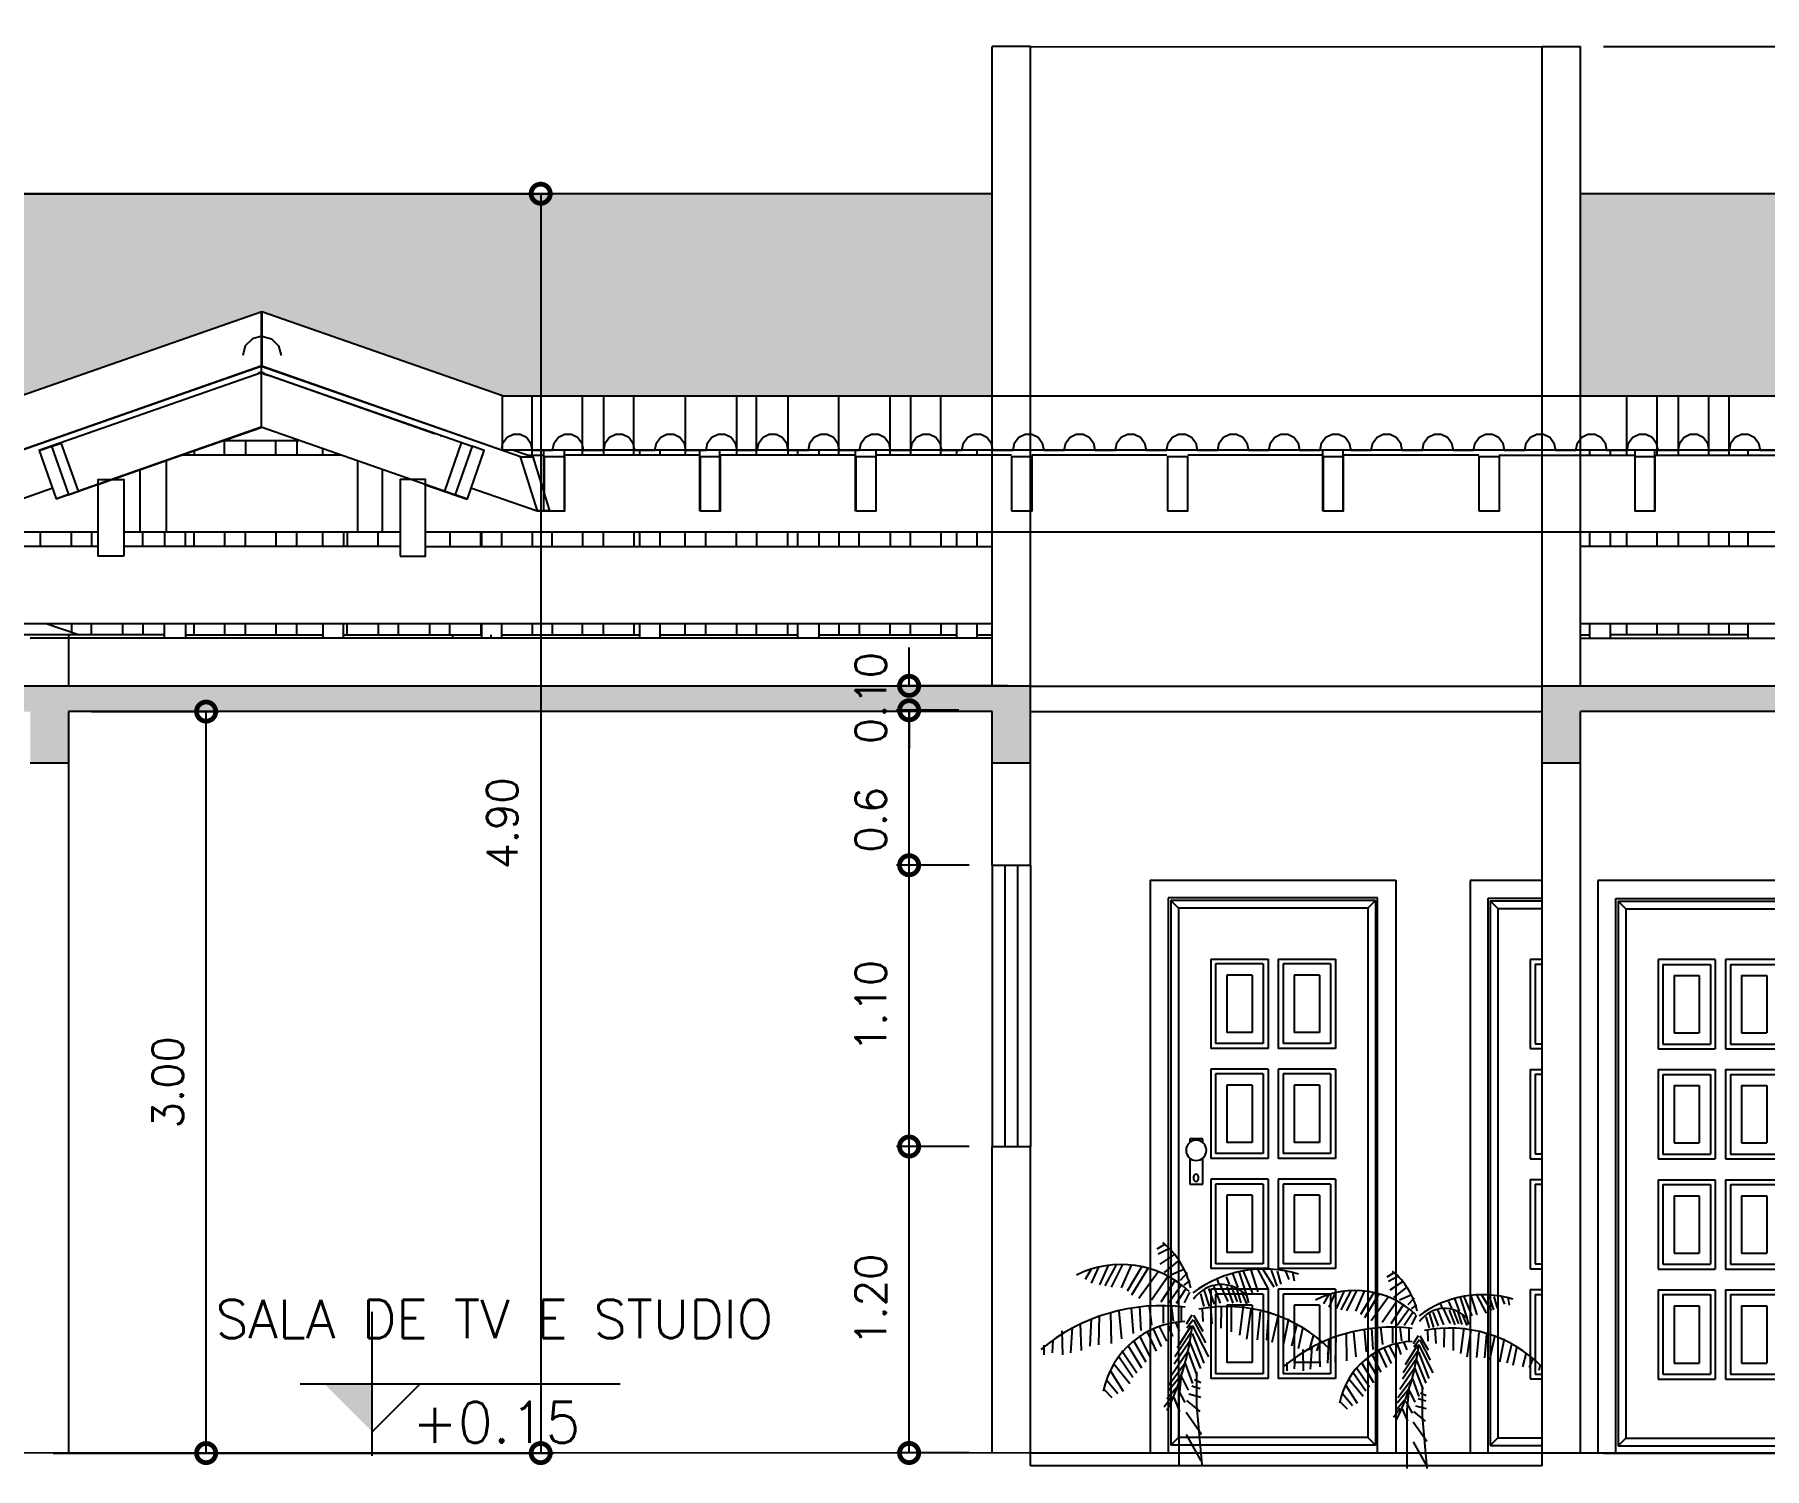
# Model space of a CAD drawing. Extents: x 500 to 638, y 181 to 267.
# Drawn here: x 604.46 to 611.23, y 222 to 227.61 of the extents above; entities that cross this region are included whole.
import ezdxf
from ezdxf.enums import TextEntityAlignment as Align

# ---------------------------------------------------------------- set-up
doc = ezdxf.new("R2010")
doc.units = 0
doc.header["$LTSCALE"] = 7
doc.layers.get('0').update_dxf_attribs({"linetype": 'CONTINUOUS'})
doc.layers.get('DEFPOINTS').update_dxf_attribs({"linetype": 'CONTINUOUS'})
for name, color, linetype in [('ACESSÓRIO', 2, 'CONTINUOUS'), ('ALVENARIA', 7, 'CONTINUOUS'), ('ALVENARIA1', 44, 'CONTINUOUS'), ('COTA', 1, 'CONTINUOUS'), ('HATCH', 30, 'CONTINUOUS'), ('JAPOR', 142, 'CONTINUOUS'), ('TEXTO2', 40, 'CONTINUOUS'), ('TEXTO3', 3, 'CONTINUOUS')]:
    doc.layers.add(name, color=color, linetype=linetype)
doc.styles.add('REGUA60', font='cityb___.ttf', dxfattribs={"width": 1.4})
doc.styles.add('SIMPLEX', font='SIMPLEX.SHX')
doc.dimstyles.new('DIM50', dxfattribs={"dimtxt": 0.12, "dimasz": 0.15, "dimexe": 0.05, "dimexo": 0.09, "dimgap": 0.09, "dimtad": 1, "dimzin": 0, "dimdsep": 46, "dimtxsty": 'SIMPLEX', "dimblk1": 'DOTSMALL', "dimblk2": 'DOTSMALL', "dimsah": 1, "dimcen": 0.09, "dimadec": 0, "dimazin": 0, "dimtfac": 1, "dimtix": 1, "dimtofl": 0, "dimtmove": 2, "dimatfit": 3, "dimldrblk": 'DOTSMALL', "dimfxl": 1, "dimtolj": 1, "dimtzin": 0, "dimarcsym": 0})
pattern_1 = [(0, (-0.015, 0), (0, 0.15), [0.03, -0.12]), (0, (0.06, 0.03), (0, 0.15), [0.03, -0.12]), (0, (0.06, 0.045), (0, 0.15), [0.03, -0.12]), (90, (0, 0), (-0.15, 9e-18), [0.15]), (45, (0, 0), (0, 0.150000004), [0.042426405, -0.16970563]), (45, (0.015, 0), (0, 0.150000004), [0.02121321, -0.190918824]), (135, (0, 0), (-0.150000004, 0), [0.042426405, -0.16970563]), (135, (0.135, 0), (-0.150000004, 0), [0.02121321, -0.190918824]), (26.565051, (0.03, 0.015), (0.15, 1e-10), [0.03354, -0.301870197]), (153.434949, (-0.03, 0.015), (-0.15, 1e-10), [0.03354, -0.301870197]), (26.565051, (0.03, 0.03), (0.15, 1e-10), [0.03354, -0.301870197]), (153.434949, (-0.03, 0.03), (-0.15, 1e-10), [0.03354, -0.301870197])]

# ---------------------------------------------------------------- blocks, each defined once
blk = doc.blocks.new('A$C070D31AF')
at = {"layer": 'JAPOR', "ltscale": 2}
for p, q in [((0.9596, 2.2409), (0, 2.2409)), ((0, 2.2409), (0, 0.0009)), ((0.9596, 2.2409), (0.9596, 0.0009)), ((0.0706, 0.0009), (0.0706, 2.1713)), ((0.0706, 2.1713), (0.8891, 2.1713)), ((0.8891, 2.1713), (0.8891, 0)), ((0.079, 2.1609), (0.879, 2.1609)), ((0.109, 2.1309), (0.079, 2.1609)), ((0.079, 2.1609), (0.079, 0.0309)), ((0.109, 2.1309), (0.109, 0.0609)), ((0.109, 2.1309), (0.849, 2.1309)), ((0.849, 2.1309), (0.879, 2.1609)), ((0.849, 2.1309), (0.849, 0.0609)), ((0.879, 2.1609), (0.879, 0.0309)), ((0.2356, 1.9321), (0.2356, 1.583)), ((0.459, 1.9321), (0.2356, 1.9321)), ((0.2543, 1.9135), (0.2543, 1.6018)), ((0.2543, 1.9135), (0.4403, 1.9135)), ((0.4403, 1.9135), (0.4403, 1.6018)), ((0.459, 1.9321), (0.459, 1.583)), ((0.7225, 1.9321), (0.499, 1.9321)), ((0.499, 1.9321), (0.499, 1.583)), ((0.5178, 1.9135), (0.7037, 1.9135)), ((0.5178, 1.9135), (0.5178, 1.6018)), ((0.7037, 1.9135), (0.7037, 1.6018)), ((0.7225, 1.9321), (0.7225, 1.583)), ((0.2981, 1.8698), (0.2981, 1.6455)), ((0.2981, 1.8698), (0.3965, 1.8698)), ((0.3965, 1.8698), (0.3965, 1.6455)), ((0.5615, 1.8698), (0.66, 1.8698)), ((0.5615, 1.8698), (0.5615, 1.6455)), ((0.66, 1.8698), (0.66, 1.6455)), ((0.2981, 1.6455), (0.3965, 1.6455)), ((0.5615, 1.6455), (0.66, 1.6455)), ((0.2356, 1.583), (0.459, 1.583)), ((0.2543, 1.6018), (0.4403, 1.6018)), ((0.499, 1.583), (0.7225, 1.583)), ((0.5178, 1.6018), (0.7037, 1.6018)), ((0.2356, 1.5018), (0.2356, 1.1525)), ((0.2356, 1.5018), (0.459, 1.5018)), ((0.459, 1.5018), (0.459, 1.1525)), ((0.499, 1.5018), (0.7225, 1.5018)), ((0.499, 1.5018), (0.499, 1.1525)), ((0.7225, 1.5018), (0.7225, 1.1525)), ((0.2543, 1.483), (0.2543, 1.1713)), ((0.2543, 1.483), (0.4403, 1.483)), ((0.2981, 1.4393), (0.2981, 1.215)), ((0.2981, 1.4393), (0.3965, 1.4393)), ((0.3965, 1.4393), (0.3965, 1.215)), ((0.4403, 1.483), (0.4403, 1.1713)), ((0.5178, 1.483), (0.7037, 1.483)), ((0.5178, 1.483), (0.5178, 1.1713)), ((0.5615, 1.4393), (0.66, 1.4393)), ((0.5615, 1.4393), (0.5615, 1.215)), ((0.66, 1.4393), (0.66, 1.215)), ((0.7037, 1.483), (0.7037, 1.1713)), ((0.7542, 1.215), (0.7542, 1.2297)), ((0.7542, 1.2297), (0.8051, 1.2297)), ((0.8051, 1.2297), (0.8051, 1.215)), ((0.2356, 1.1525), (0.459, 1.1525)), ((0.2543, 1.1713), (0.4403, 1.1713)), ((0.2981, 1.215), (0.3965, 1.215)), ((0.499, 1.1525), (0.7225, 1.1525)), ((0.5178, 1.1713), (0.7037, 1.1713)), ((0.5615, 1.215), (0.66, 1.215)), ((0.7542, 1.052), (0.7542, 1.1538)), ((0.8051, 1.1538), (0.8051, 1.052)), ((0.2356, 1.0713), (0.2356, 0.722)), ((0.2356, 1.0713), (0.459, 1.0713)), ((0.2543, 1.0525), (0.2543, 0.7408)), ((0.2543, 1.0525), (0.4403, 1.0525)), ((0.4403, 1.0525), (0.4403, 0.7408)), ((0.459, 1.0713), (0.459, 0.722)), ((0.499, 1.0713), (0.7225, 1.0713)), ((0.499, 1.0713), (0.499, 0.722)), ((0.5178, 1.0525), (0.7037, 1.0525)), ((0.5178, 1.0525), (0.5178, 0.7408)), ((0.7037, 1.0525), (0.7037, 0.7408)), ((0.7225, 1.0713), (0.7225, 0.722)), ((0.8051, 1.052), (0.7542, 1.052)), ((0.2981, 1.0088), (0.2981, 0.7845)), ((0.2981, 1.0088), (0.3965, 1.0088)), ((0.3965, 1.0088), (0.3965, 0.7845)), ((0.5615, 1.0088), (0.66, 1.0088)), ((0.5615, 1.0088), (0.5615, 0.7845)), ((0.66, 1.0088), (0.66, 0.7845)), ((0.2981, 0.7845), (0.3965, 0.7845)), ((0.5615, 0.7845), (0.66, 0.7845)), ((0.2356, 0.722), (0.459, 0.722)), ((0.2543, 0.7408), (0.4403, 0.7408)), ((0.499, 0.722), (0.7225, 0.722)), ((0.5178, 0.7408), (0.7037, 0.7408)), ((0.2356, 0.6408), (0.2356, 0.2915)), ((0.2356, 0.6408), (0.459, 0.6408)), ((0.2543, 0.622), (0.2543, 0.3103)), ((0.2543, 0.622), (0.4403, 0.622)), ((0.4403, 0.622), (0.4403, 0.3103)), ((0.459, 0.6408), (0.459, 0.2915)), ((0.499, 0.6408), (0.7225, 0.6408)), ((0.499, 0.6408), (0.499, 0.2915)), ((0.5178, 0.622), (0.7037, 0.622)), ((0.5178, 0.622), (0.5178, 0.3103)), ((0.7037, 0.622), (0.7037, 0.3103)), ((0.7225, 0.6408), (0.7225, 0.2915)), ((0.2981, 0.5783), (0.2981, 0.354)), ((0.2981, 0.5783), (0.3965, 0.5783)), ((0.3965, 0.5783), (0.3965, 0.354)), ((0.5615, 0.5783), (0.66, 0.5783)), ((0.5615, 0.5783), (0.5615, 0.354)), ((0.66, 0.5783), (0.66, 0.354)), ((0.2981, 0.354), (0.3965, 0.354)), ((0.5615, 0.354), (0.66, 0.354)), ((0.2356, 0.2915), (0.459, 0.2915)), ((0.2543, 0.3103), (0.4403, 0.3103)), ((0.499, 0.2915), (0.7225, 0.2915)), ((0.5178, 0.3103), (0.7037, 0.3103)), ((0.109, 0.0609), (0.079, 0.0309)), ((0.079, 0.0309), (0.879, 0.0309)), ((0.109, 0.0609), (0.849, 0.0609)), ((0.1383, 0.0009), (0.1383, 0)), ((0.849, 0.0609), (0.879, 0.0309)), ((0.9399, 0), (0.9399, 0.0009))]:
    blk.add_line(p, q, dxfattribs=at)
blk.add_circle((0.7796, 1.1844), 0.0398, dxfattribs=at)
blk.add_ellipse((0.7804, 1.0769), major_axis=(0, 0.0145), ratio=0.703678, dxfattribs=at)
blk = doc.blocks.new('A$C568054DB')
at = {"layer": 'ACESSÓRIO'}
for p, q in [((0.5403, 0.957), (0.5038, 0.9355)), ((0.5563, 0.9378), (0.5106, 0.9139)), ((0.579, 0.9116), (0.5175, 0.8709)), ((0.2189, 0.8493), (0.1938, 0.8039)), ((0.2512, 0.858), (0.2199, 0.7881)), ((0.2932, 0.865), (0.256, 0.7811)), ((0.3275, 0.8681), (0.278, 0.776)), ((0.3552, 0.8691), (0.3056, 0.7711)), ((0.3942, 0.8691), (0.3494, 0.768)), ((0.4391, 0.8601), (0.3752, 0.753)), ((0.4648, 0.8521), (0.3942, 0.736)), ((0.5115, 0.8381), (0.4267, 0.722)), ((0.6018, 0.8877), (0.5358, 0.835)), ((0.6247, 0.8493), (0.5653, 0.823)), ((0.636, 0.8326), (0.6064, 0.7991)), ((0.8333, 0.8301), (0.857, 0.7691)), ((0.8617, 0.835), (0.8946, 0.7361)), ((0.8789, 0.8399), (0.9183, 0.746)), ((0.9119, 0.8498), (0.9434, 0.7509)), ((0.9402, 0.8515), (0.989, 0.7591)), ((0.9654, 0.8482), (1.0125, 0.7724)), ((1.0015, 0.8449), (1.0251, 0.7756)), ((1.0266, 0.8399), (1.0424, 0.7839)), ((1.0628, 0.8399), (1.0785, 0.8037)), ((1.0941, 0.8367), (1.1005, 0.7987)), ((0.5535, 0.8191), (0.4811, 0.714)), ((0.5839, 0.801), (0.522, 0.706)), ((0.6135, 0.782), (0.5535, 0.698)), ((0.6297, 0.762), (0.5878, 0.699)), ((0.6474, 0.7991), (0.6224, 0.78)), ((0.7093, 0.7591), (0.7313, 0.6883)), ((0.7282, 0.7642), (0.7533, 0.6965)), ((0.7486, 0.7806), (0.7799, 0.7014)), ((0.7659, 0.8037), (0.7737, 0.7822)), ((0.7784, 0.7822), (0.813, 0.7081)), ((0.8051, 0.8152), (0.8193, 0.7839)), ((0.8083, 0.774), (0.835, 0.7014)), ((0.8271, 0.774), (0.8539, 0.7064)), ((0.8491, 0.7691), (0.8695, 0.7031)), ((0.3924, 0.68), (0.4018, 0.5699)), ((0.4285, 0.685), (0.4343, 0.582)), ((0.4715, 0.69), (0.482, 0.605)), ((0.5315, 0.693), (0.5315, 0.614)), ((0.5667, 0.692), (0.5754, 0.623)), ((0.6106, 0.686), (0.6106, 0.625)), ((0.6469, 0.7491), (0.623, 0.702)), ((0.6936, 0.7411), (0.7093, 0.6866)), ((0.7018, 0.6769), (0.7042, 0.6215)), ((0.737, 0.6835), (0.7432, 0.611)), ((0.7834, 0.6875), (0.7822, 0.5925)), ((0.8274, 0.6861), (0.8274, 0.5767)), ((0.8801, 0.6875), (0.8638, 0.5621)), ((0.8727, 0.7493), (0.8946, 0.6982)), ((0.9129, 0.6769), (0.894, 0.545)), ((0.8946, 0.7361), (0.9025, 0.7031)), ((0.1721, 0.612), (0.176, 0.4959)), ((0.2199, 0.6349), (0.2132, 0.5139)), ((0.2542, 0.648), (0.2512, 0.52)), ((0.3038, 0.66), (0.3066, 0.526)), ((0.3399, 0.666), (0.3514, 0.5459)), ((0.5529, 0.6092), (0.5722, 0.5567)), ((0.5866, 0.6142), (0.601, 0.5789)), ((0.6527, 0.6017), (0.5922, 0.5064)), ((0.6559, 0.6487), (0.6323, 0.6092)), ((0.6621, 0.6289), (0.6354, 0.5927)), ((0.6595, 0.603), (0.7283, 0.4675)), ((0.6638, 0.6487), (0.7046, 0.5794)), ((0.6638, 0.6272), (0.7155, 0.5284)), ((0.9531, 0.665), (0.9405, 0.5424)), ((0.9896, 0.6571), (0.9807, 0.541)), ((1.0297, 0.6426), (1.0046, 0.5305)), ((1.0763, 0.6334), (1.0537, 0.5186)), ((1.1115, 0.6043), (1.0888, 0.5147)), ((0.053, 0.54), (0.0502, 0.486)), ((0.0921, 0.581), (0.0941, 0.477)), ((0.1369, 0.5949), (0.1293, 0.485)), ((0.4018, 0.5405), (0.4567, 0.4456)), ((0.4278, 0.5607), (0.474, 0.4698)), ((0.4634, 0.5738), (0.501, 0.493)), ((0.4884, 0.589), (0.524, 0.5122)), ((0.5153, 0.5991), (0.5471, 0.5365)), ((0.6473, 0.5353), (0.5799, 0.4357)), ((0.6554, 0.5771), (0.5826, 0.4675)), ((0.6444, 0.5381), (0.694, 0.4169)), ((0.6582, 0.5698), (0.7091, 0.44)), ((1.1366, 0.5899), (1.119, 0.5028)), ((1.1844, 0.5648), (1.1655, 0.4962)), ((1.2158, 0.5371), (1.1982, 0.4936)), ((0.0139, 0.518), (0.0139, 0.477)), ((0.3393, 0.4688), (0.4009, 0.3789)), ((0.3528, 0.4951), (0.4182, 0.3991)), ((0.3807, 0.5152), (0.4374, 0.4203)), ((0.639, 0.4905), (0.5661, 0.3852)), ((0.6403, 0.4891), (0.6789, 0.3867)), ((1.2522, 0.5081), (1.2459, 0.479)), ((0.3017, 0.4092), (0.3585, 0.3193)), ((0.3191, 0.4355), (0.3874, 0.3527)), ((0.6087, 0.3852), (0.5537, 0.3188)), ((0.6279, 0.44), (0.5564, 0.3448)), ((0.6115, 0.3809), (0.6403, 0.3232)), ((0.6279, 0.4386), (0.6595, 0.352)), ((0.2738, 0.3274), (0.3095, 0.291)), ((0.2854, 0.3678), (0.3354, 0.3083)), ((0.5895, 0.3332), (0.5482, 0.2842)), ((0.5963, 0.3275), (0.6266, 0.2698)), ((0.6431, 0.3067), (0.6957, 0.2925)), ((0.6568, 0.3425), (0.6932, 0.3305)), ((0.6684, 0.3689), (0.6957, 0.3568)), ((0.5688, 0.2929), (0.5359, 0.2497)), ((0.5785, 0.2914), (0.6033, 0.2309)), ((0.6319, 0.2281), (0.6978, 0.1324)), ((0.634, 0.2782), (0.6911, 0.2303)), ((0.6319, 0.1302), (0.6957, 0.0158))]:
    blk.add_line(p, q, dxfattribs=at)
for points in [[(0.602, 0), (0.602, 0.2867), (0.6136, 0.4027)], [(0.7008, 0), (0.6776, 0.2562), (0.6776, 0.4027)]]:
    blk.add_lwpolyline(points, dxfattribs=at)
for centre, radius, start, end in [((0.2999, 0.6864), 0.3615, 13.05544, 50.23197), ((0.3492, 0.4395), 0.4299, 46.49364, 116.85888), ((0.9714, 0.3296), 0.5197, 73.46466, 126.65886), ((0.7853, 0.6339), 0.148, 41.61259, 145.43786), ((0.527, -0.1344), 0.8248, 83.04465, 129.71296), ((0.808, 0.049), 0.6372, 45.10295, 100.95996), ((0.6408, 0.2449), 0.3762, 92.20643, 168.58248), ((-0.4696, 0.7368), 1.1361, 333.76128, 353.35255)]:
    blk.add_arc(centre, radius, start, end, dxfattribs=at)
blk = doc.blocks.new('NIVELCR')
at = {"linetype": 'ByBlock'}
for p, q in [((0, -1.25), (0, 6.25)), ((-3.75, 2.5), (12.917, 2.5)), ((0, 0), (2.5, 2.5))]:
    blk.add_line(p, q, dxfattribs=at)
blk.add_solid([(-2.5, 2.5), (0, 0), (0, 2.5)], dxfattribs=at)
at = {"color": 0, "linetype": 'ByBlock', "style": 'REGUA60', "width": 1.4}
blk.add_attdef('COTANIVEL', (1.661, 3.512), '', height=1.5, dxfattribs=at)
blk = doc.blocks.new('_DOTSMALL')
at = {"color": 0, "linetype": 'ByBlock', "const_width": 0.5}
blk.add_lwpolyline([(-0.0625, 0, 1), (0.0625, 0, 1)], format="xyb", close=True, dxfattribs=at)
blk = doc.blocks.new('*D196')
at = {"layer": 'COTA', "color": 0, "lineweight": -2}
for p, q in [((604.6868, 224.9576), (605.1847, 224.9576)), ((605.1347, 222.058), (605.1347, 224.9576)), ((604.6868, 222.058), (605.1847, 222.058))]:
    blk.add_line(p, q, dxfattribs=at)
at = {"layer": 'DEFPOINTS', "color": 0}
for p in [(604.5968, 224.9576), (605.1347, 224.9576), (604.5968, 222.058)]:
    blk.add_point(p, dxfattribs=at)
at = {"layer": 'COTA', "color": 0, "lineweight": -2, "xscale": 0.15, "yscale": 0.15, "zscale": 0.15}
for p, rotation in [((605.1347, 224.9576), 90), ((605.1347, 222.058), 270)]:
    blk.add_blockref('_DOTSMALL', p, dxfattribs=dict(at, rotation=rotation))
at = {"layer": 'COTA', "color": 0, "insert": (604.9847, 223.5078), "char_height": 0.12, "attachment_point": 5, "rotation": 90, "style": 'SIMPLEX'}
blk.add_mtext('\\A1;3.00', dxfattribs=at)
blk = doc.blocks.new('*D205')
at = {"layer": 'COTA', "color": 0, "lineweight": -2}
for p, q in [((608.1167, 223.2568), (607.8326, 223.2568)), ((607.8826, 222.0583), (607.8826, 223.2568)), ((608.1167, 222.0583), (607.8326, 222.0583))]:
    blk.add_line(p, q, dxfattribs=at)
at = {"layer": 'DEFPOINTS', "color": 0}
for p in [(607.8826, 223.2568), (608.2067, 223.2568), (608.2067, 222.0583)]:
    blk.add_point(p, dxfattribs=at)
at = {"layer": 'COTA', "color": 0, "lineweight": -2, "xscale": 0.15, "yscale": 0.15, "zscale": 0.15}
for p, rotation in [((607.8826, 223.2568), 90), ((607.8826, 222.0583), 270)]:
    blk.add_blockref('_DOTSMALL', p, dxfattribs=dict(at, rotation=rotation))
at = {"layer": 'COTA', "color": 0, "insert": (607.7326, 222.6576), "char_height": 0.12, "attachment_point": 5, "rotation": 90, "style": 'SIMPLEX'}
blk.add_mtext('\\A1;1.20', dxfattribs=at)
blk = doc.blocks.new('*D206')
at = {"layer": 'COTA', "color": 0, "lineweight": -2}
for p, q in [((608.1167, 224.3568), (607.8326, 224.3568)), ((607.8826, 223.2568), (607.8826, 224.3568)), ((608.1167, 223.2568), (607.8326, 223.2568))]:
    blk.add_line(p, q, dxfattribs=at)
at = {"layer": 'DEFPOINTS', "color": 0}
for p in [(607.8826, 224.3568), (608.2067, 224.3568), (608.2067, 223.2568)]:
    blk.add_point(p, dxfattribs=at)
at = {"layer": 'COTA', "color": 0, "lineweight": -2, "xscale": 0.15, "yscale": 0.15, "zscale": 0.15}
for p, rotation in [((607.8826, 224.3568), 90), ((607.8826, 223.2568), 270)]:
    blk.add_blockref('_DOTSMALL', p, dxfattribs=dict(at, rotation=rotation))
at = {"layer": 'COTA', "color": 0, "insert": (607.7326, 223.8068), "char_height": 0.12, "attachment_point": 5, "rotation": 90, "style": 'SIMPLEX'}
blk.add_mtext('\\A1;1.10', dxfattribs=at)
blk = doc.blocks.new('*D207')
at = {"layer": 'COTA', "color": 0, "lineweight": -2}
for p, q in [((608.0775, 224.9627), (607.8326, 224.9627)), ((607.8826, 224.3568), (607.8826, 224.9627)), ((608.1167, 224.3568), (607.8326, 224.3568))]:
    blk.add_line(p, q, dxfattribs=at)
at = {"layer": 'DEFPOINTS', "color": 0}
for p in [(607.8826, 224.9627), (608.1675, 224.9627), (608.2067, 224.3568)]:
    blk.add_point(p, dxfattribs=at)
at = {"layer": 'COTA', "color": 0, "lineweight": -2, "xscale": 0.15, "yscale": 0.15, "zscale": 0.15}
for p, rotation in [((607.8826, 224.9627), 90), ((607.8826, 224.3568), 270)]:
    blk.add_blockref('_DOTSMALL', p, dxfattribs=dict(at, rotation=rotation))
at = {"layer": 'COTA', "color": 0, "insert": (607.7326, 224.5347), "char_height": 0.12, "attachment_point": 5, "rotation": 90, "style": 'SIMPLEX'}
blk.add_mtext('\\A1;0.6', dxfattribs=at)
blk = doc.blocks.new('*D208')
at = {"layer": 'COTA', "color": 0, "lineweight": -2}
for p, q in [((607.8826, 225.0583), (607.8826, 225.2083)), ((608.2667, 225.0583), (607.8326, 225.0583)), ((608.0775, 224.9627), (607.8326, 224.9627)), ((607.8826, 224.9627), (607.8826, 224.8127))]:
    blk.add_line(p, q, dxfattribs=at)
at = {"layer": 'DEFPOINTS', "color": 0}
for p in [(607.8826, 225.0583), (608.3567, 225.0583), (608.1675, 224.9627)]:
    blk.add_point(p, dxfattribs=at)
at = {"layer": 'COTA', "color": 0, "lineweight": -2, "xscale": 0.15, "yscale": 0.15, "zscale": 0.15}
for p, rotation in [((607.8826, 225.0583), 270), ((607.8826, 224.9627), 90)]:
    blk.add_blockref('_DOTSMALL', p, dxfattribs=dict(at, rotation=rotation))
at = {"layer": 'COTA', "color": 0, "insert": (607.7326, 225.0105), "char_height": 0.12, "attachment_point": 5, "rotation": 90, "style": 'SIMPLEX'}
blk.add_mtext('\\A1;0.10', dxfattribs=at)
blk = doc.blocks.new('*D209')
at = {"layer": 'COTA', "color": 0, "lineweight": -2}
for p, q in [((610.5967, 227.5583), (611.9334, 227.5583)), ((611.8834, 227.5583), (611.8834, 222.0576)), ((610.5967, 222.0576), (611.9334, 222.0576))]:
    blk.add_line(p, q, dxfattribs=at)
at = {"layer": 'DEFPOINTS', "color": 0}
for p in [(610.5067, 227.5583), (610.5067, 222.0576), (611.8834, 222.0576)]:
    blk.add_point(p, dxfattribs=at)
at = {"layer": 'COTA', "color": 0, "lineweight": -2, "xscale": 0.15, "yscale": 0.15, "zscale": 0.15}
for p, rotation in [((611.8834, 227.5583), 90), ((611.8834, 222.0576), 270)]:
    blk.add_blockref('_DOTSMALL', p, dxfattribs=dict(at, rotation=rotation))
at = {"layer": 'COTA', "color": 0, "insert": (611.7334, 224.5611), "char_height": 0.12, "attachment_point": 5, "rotation": 90, "style": 'SIMPLEX'}
blk.add_mtext('\\A1;5.50', dxfattribs=at)
blk = doc.blocks.new('*D210')
at = {"layer": 'COTA', "color": 0, "lineweight": -2}
for p, q in [((603.3631, 226.9828), (606.4924, 226.9828)), ((606.4424, 226.9828), (606.4424, 222.058)), ((604.5372, 222.058), (606.4924, 222.058))]:
    blk.add_line(p, q, dxfattribs=at)
at = {"layer": 'DEFPOINTS', "color": 0}
for p in [(603.2731, 226.9828), (604.4472, 222.058), (606.4424, 222.058)]:
    blk.add_point(p, dxfattribs=at)
at = {"layer": 'COTA', "color": 0, "lineweight": -2, "xscale": 0.15, "yscale": 0.15, "zscale": 0.15}
for p, rotation in [((606.4424, 226.9828), 90), ((606.4424, 222.058), 270)]:
    blk.add_blockref('_DOTSMALL', p, dxfattribs=dict(at, rotation=rotation))
at = {"layer": 'COTA', "color": 0, "insert": (606.2924, 224.5204), "char_height": 0.12, "attachment_point": 5, "rotation": 90, "style": 'SIMPLEX'}
blk.add_mtext('\\A1;4.90', dxfattribs=at)

msp = doc.modelspace()

# ---------------------------------------------------------------- hatches: boundary and pattern name
at = {"layer": 'COTA'}
h = msp.add_hatch(dxfattribs=at)
h.set_pattern_fill('SPANTILE', color=256, scale=0.15, style=0)
h.set_pattern_definition(pattern_1)
h.paths.add_polyline_path([(608.2067, 226.9828), (603.2731, 226.9828), (601.0127, 226.1925), (601.0127, 226.1924), (604.4127, 226.1924), (605.3504, 226.5207), (605.3504, 226.5223), (606.293, 226.1924), (608.2067, 226.1924)])
h = msp.add_hatch(dxfattribs=at)
h.set_pattern_fill('SPANTILE', color=256, scale=0.15, style=0)
h.set_pattern_definition(pattern_1)
h.paths.add_polyline_path([(619.426, 226.8692), (619.1014, 226.9828), (610.5067, 226.9828), (610.5067, 226.1924), (617.4925, 226.1924)])
at = {"layer": 'HATCH'}
h = msp.add_hatch(dxfattribs=at)
h.set_pattern_fill('AR-CONC', color=256, scale=0.03, style=0)
h.set_pattern_definition([(50, (0, 0), (0.215178055, -0.01882564), [0.0225, -0.2475]), (355, (0, 0), (-0.0416254, 0.22565764), [0.018, -0.198]), (100.4514, (0.01793, -0.00157), (0.173552815, 0.20683186), [0.01912206, -0.21034263]), (46.1842, (0, 0.06), (0.32017231, -0.0496557), [0.03375, -0.37125]), (96.6356, (0.02668, 0.05586), (0.28039881, 0.29223536), [0.02868309, -0.3155139]), (351.1842, (0, 0.06), (0.28039858, 0.29223558), [0.027, -0.297]), (21, (0.03, 0.045), (0.179072116, -0.120785667), [0.0225, -0.2475]), (326, (0.03, 0.045), (0.0729946, 0.21754501), [0.018, -0.198]), (71.4514, (0.04492, 0.03493), (0.25206679, 0.09675915), [0.01912206, -0.21034263]), (37.5, (0, 0), (0.003647957, 0.099868156), [0, -0.1956, 0, -0.201, 0, -0.19875]), (7.5, (0, 0), (0.078920861, 0.118323514), [0, -0.1146, 0, -0.1911, 0, -0.07575]), (327.5, (-0.0669, 0), (0.160146731, -0.006766462), [0, -0.075, 0, -0.234, 0, -0.3105]), (317.5, (-0.0969, 0), (0.17495585, 0.030031495), [0, -0.0975, 0, -0.1554, 0, -0.2205])])
h.paths.add_polyline_path([(608.3567, 225.0576), (598.949, 225.0576), (598.949, 224.7576), (599.099, 224.7576), (599.099, 224.9576), (604.4472, 224.9576), (604.4472, 224.7576), (604.5968, 224.7576), (604.5968, 224.9576), (608.2067, 224.9576), (608.2067, 224.7576), (608.3567, 224.7576)])
h = msp.add_hatch(dxfattribs=at)
h.set_pattern_fill('AR-CONC', color=256, scale=0.03, style=0)
h.set_pattern_definition([(50, (0, 0), (0.215178055, -0.01882564), [0.0225, -0.2475]), (355, (0, 0), (-0.0416254, 0.22565764), [0.018, -0.198]), (100.4514, (0.01793, -0.00157), (0.173552815, 0.20683186), [0.01912206, -0.21034263]), (46.1842, (0, 0.06), (0.32017231, -0.0496557), [0.03375, -0.37125]), (96.6356, (0.02668, 0.05586), (0.28039881, 0.29223536), [0.02868309, -0.3155139]), (351.1842, (0, 0.06), (0.28039858, 0.29223558), [0.027, -0.297]), (21, (0.03, 0.045), (0.179072116, -0.120785667), [0.0225, -0.2475]), (326, (0.03, 0.045), (0.0729946, 0.21754501), [0.018, -0.198]), (71.4514, (0.04492, 0.03493), (0.25206679, 0.09675915), [0.01912206, -0.21034263]), (37.5, (0, 0), (0.003647957, 0.099868156), [0, -0.1956, 0, -0.201, 0, -0.19875]), (7.5, (0, 0), (0.078920861, 0.118323514), [0, -0.1146, 0, -0.1911, 0, -0.07575]), (327.5, (-0.0669, 0), (0.160146731, -0.006766462), [0, -0.075, 0, -0.234, 0, -0.3105]), (317.5, (-0.0969, 0), (0.17495585, 0.030031495), [0, -0.0975, 0, -0.1554, 0, -0.2205])])
h.paths.add_polyline_path([(613.9288, 224.9576), (613.9288, 224.7576), (614.0788, 224.7576), (614.0788, 224.9576), (615.2788, 224.9576), (615.2788, 224.7576), (615.4288, 224.7576), (615.4288, 225.0576), (610.3567, 225.0576), (610.3567, 224.7576), (610.5067, 224.7576), (610.5067, 224.9576)])

# ---------------------------------------------------------------- linework, layer by layer
at = {"layer": 'ALVENARIA'}
for p, q in [((608.3567, 227.5583), (608.2067, 227.5583)), ((608.2067, 225.0576), (608.2067, 227.5583)), ((608.3567, 224.3568), (608.3567, 227.5583)), ((610.3567, 222.0076), (610.3567, 227.5583)), ((610.3567, 227.5583), (610.5067, 227.5583)), ((610.5042, 227.5567), (610.3567, 227.5567)), ((610.5067, 225.0576), (610.5067, 227.5583)), ((608.2039, 226.9828), (603.2731, 226.9828)), ((619.1014, 226.9828), (610.5067, 226.9828)), ((605.3504, 226.5208), (605.3504, 226.0702)), ((605.3504, 226.3073), (604.34, 225.9535)), ((605.3504, 226.2819), (604.4811, 225.978)), ((605.3391, 226.2781), (605.342, 226.2847)), ((605.3476, 226.2809), (605.342, 226.2847)), ((605.342, 226.2847), (605.3504, 226.2809)), ((606.3637, 225.9535), (605.3504, 226.3073)), ((605.3504, 226.2809), (605.3589, 226.2847)), ((606.1746, 225.994), (605.3504, 226.2819)), ((605.3589, 226.2847), (605.3589, 226.2772)), ((605.3589, 226.2781), (605.3899, 226.2687)), ((605.3871, 226.2678), (605.3899, 226.2687)), ((605.3899, 226.2687), (606.0278, 226.0448)), ((606.4089, 225.9601), (606.4089, 226.1916)), ((606.6064, 225.9601), (606.6064, 226.1916)), ((606.6883, 226.1916), (606.6883, 225.9601)), ((606.8068, 225.9601), (606.8068, 226.1916)), ((607.0072, 226.1916), (607.0072, 225.9601)), ((607.2076, 226.1916), (607.2076, 225.9601)), ((607.2866, 225.9601), (607.2866, 226.1916)), ((607.408, 226.1916), (607.408, 225.9601)), ((607.6084, 225.9601), (607.6084, 226.1916)), ((607.8088, 225.9601), (607.8088, 226.1916)), ((607.8878, 226.1916), (607.8878, 225.9601)), ((608.0064, 225.9601), (608.0064, 226.1916)), ((610.6877, 225.9601), (610.6877, 226.1916)), ((610.8062, 225.9601), (610.8062, 226.1916)), ((610.8881, 226.1916), (610.8881, 225.9601)), ((611.0066, 226.1916), (611.0066, 225.9601)), ((611.0885, 225.9601), (611.0885, 226.1916)), ((605.3504, 226.0702), (604.6363, 225.8199)), ((604.7154, 225.8472), (605.3504, 226.0702)), ((605.3504, 226.0692), (604.7267, 225.851)), ((604.8875, 225.9084), (605.3504, 226.0692)), ((606.1548, 225.7889), (605.3504, 226.0702)), ((604.4811, 225.978), (604.5686, 226.0072)), ((604.5686, 226.0072), (604.5291, 225.994)), ((604.6363, 225.8199), (604.5686, 226.0081)), ((605.0879, 225.977), (605.0879, 225.9601)), ((605.2037, 226.0184), (605.4972, 226.0184)), ((605.2065, 225.9601), (605.2065, 226.0184)), ((605.2883, 226.0184), (605.2883, 225.9601)), ((605.4069, 225.9601), (605.4069, 226.0184)), ((605.4887, 226.0184), (605.4887, 225.9601)), ((605.5903, 225.9601), (605.5903, 225.9855)), ((606.0504, 226.0354), (606.0532, 226.0363)), ((606.0673, 225.8199), (606.1323, 226.0081)), ((606.4089, 225.9535), (606.3326, 225.9799)), ((606.454, 225.9799), (606.454, 225.7484)), ((606.5359, 225.7409), (606.5359, 225.9799)), ((606.8294, 225.9601), (606.8294, 225.9799)), ((606.9084, 225.9799), (606.9084, 225.9601)), ((607.0637, 225.9799), (607.0637, 225.7409)), ((607.1427, 225.7409), (607.1427, 225.9799)), ((607.4475, 225.9601), (607.4475, 225.9799)), ((607.5294, 225.9799), (607.5294, 225.9601)), ((607.6733, 225.7409), (607.6733, 225.9799)), ((607.7523, 225.9799), (607.7523, 225.7409)), ((608.0685, 225.9601), (608.0685, 225.9799)), ((608.1475, 225.9799), (608.1475, 225.9601)), ((609.4994, 225.7409), (609.4994, 225.9799)), ((609.5785, 225.9799), (609.5785, 225.7409)), ((610.5438, 225.9601), (610.5438, 225.9799)), ((610.6228, 225.9799), (610.6228, 225.9601)), ((610.7187, 225.9799), (610.7187, 225.7409)), ((610.7978, 225.7409), (610.7978, 225.9799)), ((611.1619, 225.9601), (611.1619, 225.9799)), ((604.9779, 225.9385), (604.9779, 225.66)), ((605.6637, 225.9601), (605.0371, 225.9601)), ((605.0541, 225.9601), (605.0541, 225.9658)), ((605.7258, 225.9385), (605.7258, 225.66)), ((606.3891, 225.9601), (606.454, 225.9601)), ((607.0637, 225.9601), (606.5359, 225.9601)), ((607.6733, 225.9601), (607.1427, 225.9601)), ((608.283, 225.9601), (607.7523, 225.9601)), ((608.8898, 225.9601), (608.362, 225.9601)), ((609.4994, 225.9601), (608.9716, 225.9601)), ((610.1091, 225.9601), (609.5785, 225.9601)), ((610.1881, 225.9601), (610.7187, 225.9601)), ((610.7978, 225.9601), (611.3256, 225.9601)), ((604.7126, 225.8463), (604.5489, 225.7889)), ((604.5968, 225.8058), (604.7126, 225.8472)), ((604.7154, 225.8472), (604.6363, 225.8199)), ((604.8763, 225.66), (604.8763, 225.9027)), ((605.8246, 225.66), (605.8246, 225.9037)), ((605.9883, 225.8463), (606.1548, 225.7889)), ((604.2751, 225.7409), (604.5319, 225.8312)), ((606.4286, 225.7409), (606.1689, 225.8312)), ((606.5359, 225.7409), (606.4286, 225.7409)), ((601.5881, 225.66), (604.7126, 225.66)), ((604.4868, 225.6026), (604.4868, 225.66)), ((604.6081, 225.6026), (604.6081, 225.66)), ((604.6872, 225.66), (604.6872, 225.6026)), ((604.8113, 225.66), (605.8923, 225.66)), ((604.8875, 225.6026), (604.8875, 225.66)), ((604.9722, 225.66), (604.9722, 225.6026)), ((605.0541, 225.6026), (605.0541, 225.66)), ((605.0879, 225.6026), (605.0879, 225.66)), ((605.2065, 225.66), (605.2065, 225.6026)), ((605.2883, 225.6026), (605.2883, 225.66)), ((605.4069, 225.66), (605.4069, 225.6026)), ((605.4887, 225.6026), (605.4887, 225.66)), ((605.5903, 225.6026), (605.5903, 225.66)), ((605.6722, 225.66), (605.6722, 225.6026)), ((605.6863, 225.66), (605.6863, 225.6026)), ((605.8077, 225.6026), (605.8077, 225.66)), ((605.9911, 225.66), (618.0148, 225.66)), ((606.0871, 225.66), (606.0871, 225.6026)), ((606.2085, 225.6026), (606.2085, 225.66)), ((606.2113, 225.66), (606.2113, 225.6026)), ((606.2903, 225.6026), (606.2903, 225.66)), ((606.4089, 225.66), (606.4089, 225.6026)), ((606.4879, 225.6026), (606.4879, 225.66)), ((606.6064, 225.66), (606.6064, 225.6026)), ((606.6883, 225.6026), (606.6883, 225.66)), ((606.8068, 225.66), (606.8068, 225.6026)), ((606.8294, 225.6026), (606.8294, 225.66)), ((606.9084, 225.66), (606.9084, 225.6026)), ((607.0072, 225.6026), (607.0072, 225.66)), ((607.0862, 225.66), (607.0862, 225.6026)), ((607.2076, 225.6026), (607.2076, 225.66)), ((607.2866, 225.66), (607.2866, 225.6026)), ((607.408, 225.6026), (607.408, 225.66)), ((607.4475, 225.6026), (607.4475, 225.66)), ((607.5294, 225.66), (607.5294, 225.6026)), ((607.6084, 225.66), (607.6084, 225.6026)), ((607.6874, 225.6026), (607.6874, 225.66)), ((607.8088, 225.66), (607.8088, 225.6026)), ((607.8878, 225.6026), (607.8878, 225.66)), ((608.0064, 225.66), (608.0064, 225.6026)), ((608.0685, 225.6026), (608.0685, 225.66)), ((608.1475, 225.66), (608.1475, 225.6026)), ((610.5438, 225.6026), (610.5438, 225.66)), ((610.6228, 225.66), (610.6228, 225.6026)), ((610.6877, 225.6026), (610.6877, 225.66)), ((610.8062, 225.6026), (610.8062, 225.66)), ((610.8881, 225.66), (610.8881, 225.6026)), ((611.0066, 225.66), (611.0066, 225.6026)), ((611.0885, 225.6026), (611.0885, 225.66)), ((611.1619, 225.6026), (611.1619, 225.66)), ((604.7126, 225.6026), (602.9909, 225.6026)), ((605.8923, 225.6026), (604.8113, 225.6026)), ((605.9911, 225.6026), (608.2039, 225.6026)), ((620.6848, 225.6026), (610.5067, 225.6026)), ((602.9909, 225.3025), (608.2039, 225.3025)), ((604.5093, 225.3025), (604.6392, 225.2573)), ((604.6081, 225.3025), (604.6081, 225.2677)), ((604.6872, 225.2573), (604.6872, 225.3025)), ((604.8085, 225.2573), (604.8085, 225.3025)), ((604.8875, 225.3025), (604.8875, 225.2573)), ((604.9722, 225.2451), (604.9722, 225.3025)), ((605.0541, 225.3025), (605.0541, 225.2451)), ((605.0879, 225.2573), (605.0879, 225.3025)), ((605.2065, 225.3025), (605.2065, 225.2573)), ((605.2883, 225.2573), (605.2883, 225.3025)), ((605.4069, 225.3025), (605.4069, 225.2573)), ((605.4887, 225.2573), (605.4887, 225.3025)), ((605.5903, 225.3025), (605.5903, 225.2451)), ((605.6722, 225.2451), (605.6722, 225.3025)), ((605.6863, 225.2573), (605.6863, 225.3025)), ((605.8077, 225.3025), (605.8077, 225.2573)), ((605.8867, 225.2573), (605.8867, 225.3025)), ((606.0081, 225.3025), (606.0081, 225.2573)), ((606.0871, 225.2573), (606.0871, 225.3025)), ((606.2085, 225.3025), (606.2085, 225.2573)), ((606.2113, 225.3025), (606.2113, 225.2451)), ((606.2903, 225.2451), (606.2903, 225.3025)), ((606.4089, 225.3025), (606.4089, 225.2573)), ((606.4879, 225.3025), (606.4879, 225.2573)), ((606.6064, 225.2573), (606.6064, 225.3025)), ((606.6883, 225.2573), (606.6883, 225.3025)), ((606.8068, 225.3025), (606.8068, 225.2573)), ((606.8294, 225.2451), (606.8294, 225.3025)), ((606.9084, 225.3025), (606.9084, 225.2451)), ((607.0072, 225.2573), (607.0072, 225.3025)), ((607.0862, 225.3025), (607.0862, 225.2573)), ((607.2076, 225.3025), (607.2076, 225.2573)), ((607.2866, 225.2573), (607.2866, 225.3025)), ((607.408, 225.2573), (607.408, 225.3025)), ((607.4475, 225.2451), (607.4475, 225.3025)), ((607.5294, 225.3025), (607.5294, 225.2451)), ((607.6084, 225.3025), (607.6084, 225.2573)), ((607.6874, 225.3025), (607.6874, 225.2573)), ((607.8088, 225.2573), (607.8088, 225.3025)), ((607.8878, 225.2573), (607.8878, 225.3025)), ((608.0064, 225.3025), (608.0064, 225.2573)), ((608.0685, 225.2451), (608.0685, 225.3025)), ((608.1475, 225.3025), (608.1475, 225.2451)), ((610.5067, 225.3025), (620.6848, 225.3025)), ((610.5438, 225.2451), (610.5438, 225.3025)), ((610.6228, 225.3025), (610.6228, 225.2451)), ((610.6877, 225.2573), (610.6877, 225.3025)), ((610.8062, 225.2573), (610.8062, 225.3025)), ((610.8881, 225.3025), (610.8881, 225.2573)), ((611.0066, 225.3025), (611.0066, 225.2573)), ((611.0885, 225.2573), (611.0885, 225.3025)), ((611.1619, 225.2451), (611.1619, 225.3025)), ((604.9722, 225.2573), (599.6265, 225.2573)), ((608.2039, 225.2451), (604.4472, 225.2451)), ((604.5968, 225.2573), (604.5968, 225.0576)), ((605.0541, 225.2573), (605.5903, 225.2573)), ((605.6722, 225.2573), (606.2113, 225.2573)), ((606.0984, 225.2451), (606.0984, 225.2573)), ((606.248, 225.2573), (606.248, 225.2451)), ((606.2903, 225.2573), (606.8294, 225.2573)), ((606.9084, 225.2573), (607.4475, 225.2573)), ((607.5294, 225.2573), (608.0685, 225.2573)), ((608.1475, 225.2573), (608.2039, 225.2573)), ((610.5067, 225.2573), (610.5438, 225.2573)), ((610.5067, 225.2451), (615.4266, 225.2451)), ((611.1619, 225.2573), (610.6228, 225.2573)), ((608.3567, 225.0576), (598.949, 225.0576)), ((608.2067, 225.0576), (608.2067, 225.0583)), ((608.3567, 224.3568), (608.3567, 225.0583)), ((615.4288, 225.0576), (610.3567, 225.0576)), ((608.2067, 224.9576), (604.5968, 224.9576)), ((604.5968, 224.9576), (604.5968, 222.0576)), ((608.2067, 224.3568), (608.2067, 224.9576)), ((608.2067, 224.3568), (608.2067, 224.9576)), ((610.5067, 222.0576), (610.5067, 224.9576)), ((613.9288, 224.9576), (610.5067, 224.9576)), ((604.4472, 224.7576), (604.5968, 224.7576)), ((608.2067, 224.7576), (608.3567, 224.7576)), ((610.3567, 224.7576), (610.5067, 224.7576)), ((608.2067, 224.3568), (608.3567, 224.3568)), ((608.2067, 222.0576), (608.2067, 223.2568)), ((608.2067, 223.2568), (608.3567, 223.2568)), ((608.3567, 222.0076), (608.3567, 223.2568)), ((608.2067, 222.0583), (608.2067, 223.1583)), ((608.3567, 222.0583), (608.3567, 223.1583)), ((608.3567, 222.0583), (598.949, 222.0576)), ((610.0837, 222.0576), (610.0837, 222.0567)), ((610.1345, 222.0567), (610.1345, 222.0576)), ((610.3567, 222.0583), (610.5067, 222.0583)), ((615.4288, 222.0576), (610.5067, 222.0576)), ((611.2042, 222.0567), (611.2042, 222.0576)), ((610.3567, 222.0076), (608.3567, 222.0076))]:
    msp.add_line(p, q, dxfattribs=at)
for points in [[(605.3528, 226.3096), (605.3528, 226.5215), (604.4127, 226.1924), (604.4127, 225.9805), (605.3528, 226.3096)], [(606.293, 225.9805), (606.293, 226.1924), (605.3528, 226.5215), (605.3528, 226.3096), (606.293, 225.9805)], [(605.3528, 226.4256), (605.3153, 226.4156), (605.2879, 226.3881), (605.2778, 226.3506)], [(605.3528, 226.4256), (605.3903, 226.4156), (605.4178, 226.3881), (605.4278, 226.3506)], [(605.3528, 226.3096), (604.4127, 225.9805)], [(605.3528, 226.3096), (606.293, 225.9805)], [(607.8887, 225.9805), (606.293, 225.9805), (606.293, 226.1924), (617.4925, 226.1924), (617.4925, 225.9805), (607.8887, 225.9805)], [(606.2906, 225.9882), (606.2949, 226.0081), (606.3116, 226.0302), (606.3356, 226.0425), (606.3623, 226.0425), (606.3864, 226.0302), (606.403, 226.0081), (606.409, 225.9805), (606.489, 225.9805), (606.4949, 226.0081), (606.5116, 226.0302), (606.5356, 226.0425), (606.5623, 226.0425), (606.5864, 226.0302), (606.603, 226.0081), (606.609, 225.9805), (606.689, 225.9805), (606.6949, 226.0081), (606.7116, 226.0302), (606.7356, 226.0425), (606.7623, 226.0425), (606.7864, 226.0302), (606.803, 226.0081), (606.809, 225.9805), (606.889, 225.9805), (606.8949, 226.0081), (606.9116, 226.0302), (606.9356, 226.0425), (606.9623, 226.0425), (606.9864, 226.0302), (607.003, 226.0081), (607.009, 225.9805), (607.089, 225.9805), (607.0949, 226.0081), (607.1116, 226.0302), (607.1356, 226.0425), (607.1623, 226.0425), (607.1864, 226.0302), (607.203, 226.0081), (607.209, 225.9805), (607.289, 225.9805), (607.2949, 226.0081), (607.3116, 226.0302), (607.3356, 226.0425), (607.3623, 226.0425), (607.3864, 226.0302), (607.403, 226.0081), (607.409, 225.9805), (607.489, 225.9805), (607.4949, 226.0081), (607.5116, 226.0302), (607.5356, 226.0425), (607.5623, 226.0425), (607.5864, 226.0302), (607.603, 226.0081), (607.609, 225.9805), (607.689, 225.9805), (607.6949, 226.0081), (607.7116, 226.0302), (607.7356, 226.0425), (607.7623, 226.0425), (607.7864, 226.0302), (607.803, 226.0081), (607.809, 225.9805), (607.889, 225.9805), (607.8949, 226.0081), (607.9116, 226.0302), (607.9356, 226.0425), (607.9623, 226.0425), (607.9864, 226.0302), (608.003, 226.0081), (608.009, 225.9805), (608.089, 225.9805), (608.0949, 226.0081), (608.1116, 226.0302), (608.1356, 226.0425), (608.1623, 226.0425), (608.1864, 226.0302), (608.203, 226.0081), (608.209, 225.9805), (608.289, 225.9805), (608.2949, 226.0081), (608.3116, 226.0302), (608.3356, 226.0425), (608.3623, 226.0425), (608.3864, 226.0302), (608.403, 226.0081), (608.409, 225.9805), (608.489, 225.9805), (608.4949, 226.0081), (608.5116, 226.0302), (608.5356, 226.0425), (608.5623, 226.0425), (608.5864, 226.0302), (608.603, 226.0081), (608.609, 225.9805), (608.689, 225.9805), (608.6949, 226.0081), (608.7116, 226.0302), (608.7356, 226.0425), (608.7623, 226.0425), (608.7864, 226.0302), (608.803, 226.0081), (608.809, 225.9805), (608.889, 225.9805), (608.8949, 226.0081), (608.9116, 226.0302), (608.9356, 226.0425), (608.9623, 226.0425), (608.9864, 226.0302), (609.003, 226.0081), (609.009, 225.9805), (609.089, 225.9805), (609.0949, 226.0081), (609.1116, 226.0302), (609.1356, 226.0425), (609.1623, 226.0425), (609.1864, 226.0302), (609.203, 226.0081), (609.209, 225.9805), (609.289, 225.9805), (609.2949, 226.0081), (609.3116, 226.0302), (609.3356, 226.0425), (609.3623, 226.0425), (609.3864, 226.0302), (609.403, 226.0081), (609.409, 225.9805), (609.489, 225.9805), (609.4949, 226.0081), (609.5116, 226.0302), (609.5356, 226.0425), (609.5623, 226.0425), (609.5864, 226.0302), (609.603, 226.0081), (609.609, 225.9805), (609.689, 225.9805), (609.6949, 226.0081), (609.7116, 226.0302), (609.7356, 226.0425), (609.7623, 226.0425), (609.7864, 226.0302), (609.803, 226.0081), (609.809, 225.9805), (609.889, 225.9805), (609.8949, 226.0081), (609.9116, 226.0302), (609.9356, 226.0425), (609.9623, 226.0425), (609.9864, 226.0302), (610.003, 226.0081), (610.009, 225.9805), (610.089, 225.9805), (610.0949, 226.0081), (610.1116, 226.0302), (610.1356, 226.0425), (610.1623, 226.0425), (610.1864, 226.0302), (610.203, 226.0081), (610.209, 225.9805), (610.289, 225.9805), (610.2949, 226.0081), (610.3116, 226.0302), (610.3356, 226.0425), (610.3623, 226.0425), (610.3864, 226.0302), (610.403, 226.0081), (610.409, 225.9805), (610.489, 225.9805), (610.4949, 226.0081), (610.5116, 226.0302), (610.5356, 226.0425), (610.5623, 226.0425), (610.5864, 226.0302), (610.603, 226.0081), (610.609, 225.9805), (610.689, 225.9805), (610.6949, 226.0081), (610.7116, 226.0302), (610.7356, 226.0425), (610.7623, 226.0425), (610.7864, 226.0302), (610.803, 226.0081), (610.809, 225.9805), (610.889, 225.9805), (610.8949, 226.0081), (610.9116, 226.0302), (610.9356, 226.0425), (610.9623, 226.0425), (610.9864, 226.0302), (611.003, 226.0081), (611.009, 225.9805), (611.089, 225.9805), (611.0949, 226.0081), (611.1116, 226.0302), (611.1356, 226.0425), (611.1623, 226.0425), (611.1864, 226.0302), (611.203, 226.0081), (611.209, 225.9805), (611.289, 225.9805)], [(604.597, 225.8067), (604.5498, 225.7902), (604.4837, 225.9789), (604.5309, 225.9954), (604.597, 225.8067)], [(606.1087, 225.8067), (606.1559, 225.7902), (606.222, 225.9789), (606.1748, 225.9954), (606.1087, 225.8067)], [(606.4774, 225.7422), (606.4302, 225.7422), (606.3641, 225.9541), (606.4113, 225.9541), (606.4774, 225.7422)], [(606.4774, 225.7422), (606.5365, 225.7422), (606.5365, 225.9541), (606.4565, 225.9541), (606.4565, 225.8091), (606.4774, 225.7422)], [(607.0654, 225.7422), (607.1454, 225.7422), (607.1454, 225.9541), (607.0654, 225.9541), (607.0654, 225.7422)], [(607.6743, 225.7422), (607.7543, 225.7422), (607.7543, 225.9541), (607.6743, 225.9541), (607.6743, 225.7422)], [(608.2833, 225.7422), (608.3633, 225.7422), (608.3633, 225.9541), (608.2833, 225.9541), (608.2833, 225.7422)], [(608.8922, 225.7422), (608.9722, 225.7422), (608.9722, 225.9541), (608.8922, 225.9541), (608.8922, 225.7422)], [(609.5011, 225.7422), (609.5811, 225.7422), (609.5811, 225.9541), (609.5011, 225.9541), (609.5011, 225.7422)], [(610.11, 225.7422), (610.19, 225.7422), (610.19, 225.9541), (610.11, 225.9541), (610.11, 225.7422)], [(610.7189, 225.7422), (610.7989, 225.7422), (610.7989, 225.9541), (610.7189, 225.9541), (610.7189, 225.7422)], [(604.8132, 225.5648), (604.7132, 225.5648), (604.7132, 225.8648), (604.8132, 225.8648), (604.8132, 225.5648)], [(605.8925, 225.5648), (605.9925, 225.5648), (605.9925, 225.8648), (605.8925, 225.8648), (605.8925, 225.5648)]]:
    msp.add_lwpolyline(points, dxfattribs=at)
at = {"layer": 'ALVENARIA1'}
for p, q in [((608.3567, 227.5583), (610.3567, 227.5567)), ((608.3567, 225.0576), (610.3567, 225.0576)), ((608.3567, 224.9576), (610.3567, 224.9576)), ((610.3567, 222.0576), (608.3567, 222.0576))]:
    msp.add_line(p, q, dxfattribs=at)
at = {"layer": 'JAPOR'}
for p, q in [((608.2067, 224.3568), (608.2067, 223.2568)), ((608.2567, 224.3568), (608.2567, 223.2568)), ((608.3067, 224.3568), (608.3067, 223.2568)), ((608.3567, 224.3568), (608.3567, 223.2568))]:
    msp.add_line(p, q, dxfattribs=at)
at = {"layer": 'JAPOR', "ltscale": 2}
for p, q in [((610.0752, 224.2976), (610.0752, 222.0576)), ((610.3567, 224.2976), (610.0752, 224.2976)), ((610.1458, 222.0576), (610.1458, 224.2279)), ((610.1458, 224.2279), (610.3567, 224.2279)), ((610.1543, 224.2176), (610.3567, 224.2176)), ((610.1843, 224.1876), (610.1543, 224.2176)), ((610.1543, 224.2176), (610.1543, 222.0876)), ((610.1843, 224.1876), (610.1843, 222.1176)), ((610.1843, 224.1876), (610.3567, 224.1876)), ((610.3108, 223.9888), (610.3108, 223.6397)), ((610.3567, 223.9888), (610.3108, 223.9888)), ((610.3296, 223.9702), (610.3296, 223.6584)), ((610.3296, 223.9702), (610.3567, 223.9702)), ((610.3108, 223.6397), (610.3567, 223.6397)), ((610.3296, 223.6584), (610.3567, 223.6584)), ((610.3108, 223.5584), (610.3108, 223.2092)), ((610.3108, 223.5584), (610.3567, 223.5584)), ((610.3296, 223.5397), (610.3296, 223.2279)), ((610.3296, 223.5397), (610.3567, 223.5397)), ((610.3108, 223.2092), (610.3567, 223.2092)), ((610.3296, 223.2279), (610.3567, 223.2279)), ((610.3108, 223.1279), (610.3108, 222.7787)), ((610.3108, 223.1279), (610.3567, 223.1279)), ((610.3296, 223.1092), (610.3296, 222.7974)), ((610.3296, 223.1092), (610.3567, 223.1092)), ((610.3296, 222.7974), (610.3567, 222.7974)), ((610.3108, 222.7787), (610.3567, 222.7787)), ((610.3108, 222.6974), (610.3108, 222.3482)), ((610.3108, 222.6974), (610.3567, 222.6974)), ((610.3296, 222.6787), (610.3296, 222.3669)), ((610.3296, 222.6787), (610.3567, 222.6787)), ((610.3108, 222.3482), (610.3567, 222.3482)), ((610.3296, 222.3669), (610.3567, 222.3669)), ((610.1843, 222.1176), (610.1543, 222.0876)), ((610.1543, 222.0876), (610.3567, 222.0876)), ((610.1843, 222.1176), (610.3567, 222.1176)), ((610.2135, 222.0576), (610.2135, 222.0567))]:
    msp.add_line(p, q, dxfattribs=at)

# ---------------------------------------------------------------- block references
at = {"layer": 'ACESSÓRIO'}
for p, xscale, yscale, zscale in [((608.3968, 222.0132), 0.9, 0.9, 0.9), ((609.3474, 221.998), 0.8, 0.8, 0.8)]:
    msp.add_blockref('A$C568054DB', p, dxfattribs=dict(at, xscale=xscale, yscale=yscale, zscale=zscale))
at = {"layer": 'JAPOR', "xscale": -1}
msp.add_blockref('A$C070D31AF', (609.7845, 222.0576), dxfattribs=at)
at = {"layer": 'JAPOR'}
msp.add_blockref('A$C070D31AF', (610.5748, 222.0557), dxfattribs=at)
at = {"layer": 'TEXTO2', "xscale": 0.07500000000004547, "yscale": 0.07500000000001705, "zscale": 0.075}
msp.add_blockref('NIVELCR', (605.7837, 222.1413), dxfattribs=at)

# ---------------------------------------------------------------- texts
at = {"layer": 'TEXTO2', "style": 'SIMPLEX'}
msp.add_text('+0.15', height=0.16, dxfattribs=at).set_placement((605.9399, 222.0984))
at = {"layer": 'TEXTO3', "style": 'SIMPLEX'}
msp.add_text('SALA DE TV E STUDIO', height=0.15, dxfattribs=at).set_placement((606.2608, 222.5074), align=Align.CENTER)

# ---------------------------------------------------------------- dimensions: what is measured, and where the dimension line sits
at = {"layer": 'COTA'}
dim = msp.add_linear_dim(base=(611.8834, 222.0576), p1=(610.5067, 227.5583), p2=(610.5067, 222.0576), angle=90, dimstyle='DIM50', dxfattribs=at)
dim.commit()
dim.dimension.update_dxf_attribs({"geometry": '*D209', "text_midpoint": (611.7334, 224.5611), "dimtype": 160})
for base, p1, p2, text, picture, middle in [((606.4424, 222.058), (603.2731, 226.9828), (604.4472, 222.058), '4.90', '*D210', (606.2924, 224.5204)), ((605.1347, 224.9576), (604.5968, 222.058), (604.5968, 224.9576), '3.00', '*D196', (604.9847, 223.5078))]:
    dim = msp.add_linear_dim(base=base, p1=p1, p2=p2, angle=90, text=text, dimstyle='DIM50', dxfattribs=at)
    dim.commit()
    dim.dimension.update_dxf_attribs({"geometry": picture, "text_midpoint": middle})
for base, p1, p2, picture, middle in [((607.8826, 225.0583), (608.1675, 224.9627), (608.3567, 225.0583), '*D208', (607.7326, 225.0105)), ((607.8826, 224.3568), (608.2067, 223.2568), (608.2067, 224.3568), '*D206', (607.7326, 223.8068)), ((607.8826, 223.2568), (608.2067, 222.0583), (608.2067, 223.2568), '*D205', (607.7326, 222.6576))]:
    dim = msp.add_linear_dim(base=base, p1=p1, p2=p2, angle=90, dimstyle='DIM50', dxfattribs=at)
    dim.commit()
    dim.dimension.update_dxf_attribs({"geometry": picture, "text_midpoint": middle})
dim = msp.add_linear_dim(base=(607.8826, 224.9627), p1=(608.2067, 224.3568), p2=(608.1675, 224.9627), angle=90, text='0.6', dimstyle='DIM50', dxfattribs=at)
dim.commit()
dim.dimension.update_dxf_attribs({"geometry": '*D207', "text_midpoint": (607.7326, 224.5347), "dimtype": 160})

doc.saveas('drawing.dxf')
